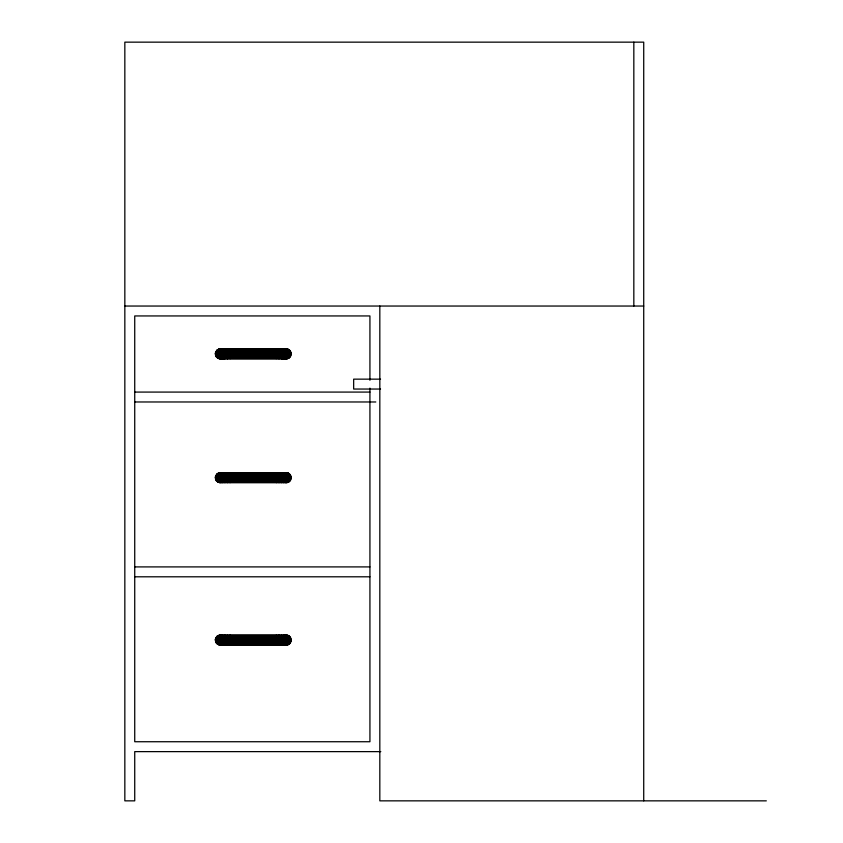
<?xml version="1.0" encoding="UTF-8"?>
<svg xmlns="http://www.w3.org/2000/svg" width="843" height="843" viewBox="0 0 843 843"><rect width="100%" height="100%" fill="white"/><g stroke="black" fill="none" stroke-linecap="round" stroke-linejoin="round"><path stroke-width="1.26" d="M276.156 349.497L276.283 348.939L276.219 358.623M230.287 644.452L230.16 645.011L230.097 635.127M276.156 473.334L276.283 472.765L276.346 482.649M215.292 353.386L217.083 350.035L219.749 348.939L286.694 348.939C292.479 349.223 292.479 358.528 286.694 358.812L219.749 358.812L216.398 357.021L215.292 353.386L291.151 353.386M215.292 477.222L217.083 473.871L219.749 472.765L286.694 472.765C292.479 473.06 292.479 482.365 286.694 482.649L219.749 482.649L216.398 480.858L215.292 477.222L291.151 477.222M215.292 639.584L217.083 636.233L219.749 635.127L286.694 635.127C292.479 635.422 292.479 644.726 286.694 645.011L219.749 645.011L216.398 643.22L215.292 639.584L291.151 639.584M230.223 358.623L230.097 348.939L230.287 349.497M278.264 349.497L278.748 348.939M278.264 473.334L278.748 472.765M228.179 644.452L227.694 645.011M280.087 349.497L281.014 348.939M280.087 473.334L281.014 472.765M226.367 644.452L225.429 645.011M227.441 348.939L226.282 353.386L227.441 358.812M279.001 358.812L280.161 354.366L279.001 348.939M227.441 472.765L226.282 477.222L227.441 482.649M279.001 482.649L280.161 478.192L279.001 472.765M227.441 635.127L226.282 639.584L227.441 645.011M279.001 645.011L280.161 640.554L279.001 635.127M281.646 349.497L282.963 348.939M281.646 473.334L282.963 472.765M224.807 644.452L223.479 645.011M282.837 349.497L284.46 348.939M282.837 473.334L284.46 472.765M223.606 644.452L221.983 645.011M283.596 349.497L285.398 348.939M283.596 473.334L285.398 472.765M222.858 644.452L221.045 645.011M283.87 349.497L285.724 348.939M283.87 473.334L285.724 472.765M222.573 644.452L220.718 645.011M224.933 348.939C221.804 350.783 221.804 356.968 224.933 358.812M281.509 358.812C284.639 356.968 284.639 350.783 281.509 348.939M224.933 472.765C221.804 474.62 221.804 480.795 224.933 482.649M281.509 482.649C284.639 480.795 284.639 474.62 281.509 472.765M224.933 635.127C221.804 636.981 221.804 643.156 224.933 645.011M281.509 645.011C284.639 643.156 284.639 636.981 281.509 635.127M222.784 348.939C218.506 350.066 218.506 357.685 222.784 358.812M223.479 358.812L224.164 358.623M283.659 358.812C287.948 357.685 287.948 350.066 283.659 348.939M222.784 472.765C218.506 473.892 218.506 481.522 222.784 482.649M283.659 482.649C287.948 481.522 287.948 473.892 283.659 472.765M222.784 635.127C218.506 636.254 218.506 643.883 222.784 645.011M283.659 645.011C287.948 643.883 287.948 636.254 283.659 635.127M221.14 348.939C216.008 349.571 216.008 358.18 221.14 358.812M221.983 358.812L222.815 358.623M285.313 358.812C290.445 358.18 290.445 349.571 285.313 348.939M221.14 472.765C216.008 473.408 216.008 482.017 221.14 482.649M285.313 482.649C290.445 482.017 290.445 473.408 285.313 472.765M221.14 635.127C216.008 635.77 216.008 644.379 221.14 645.011M285.313 645.011C290.445 644.379 290.445 635.77 285.313 635.127M220.097 348.939C214.449 349.287 214.449 358.465 220.097 358.812M221.045 358.812L221.972 358.623M286.346 358.812C292.005 358.465 292.005 349.287 286.346 348.939M220.097 472.765C214.449 473.123 214.449 482.291 220.097 482.649M286.346 482.649C292.005 482.291 292.005 473.123 286.346 472.765M220.097 635.127C214.449 635.485 214.449 644.653 220.097 645.011M286.346 645.011C292.005 644.653 292.005 635.485 286.346 635.127M220.718 358.812L221.677 358.623M124.838 306.041L643.725 306.041M218.79 349.128L287.653 349.128M217.894 349.497L288.548 349.497M217.083 350.035L289.36 350.035M216.398 350.73L290.045 350.73M215.861 351.542L290.593 351.542M215.481 352.437L290.961 352.437M215.292 354.366L291.151 354.366M215.481 355.314L290.961 355.314M215.861 356.22L290.593 356.22M216.398 357.021L290.045 357.021M217.083 357.717L289.36 357.717M217.894 358.254L288.548 358.254M218.79 358.623L287.653 358.623M380.551 379.15L353.66 379.15L353.66 389.044L380.551 389.044M134.732 392.079L369.929 392.079M134.732 401.974L375.799 401.974M218.79 472.955L287.653 472.955M217.894 473.334L288.548 473.334M217.083 473.871L289.36 473.871M216.398 474.556L290.045 474.556M215.861 475.368L290.593 475.368M215.481 476.274L290.961 476.274M215.292 478.192L291.151 478.192M215.481 479.151L290.961 479.151M215.861 480.046L290.593 480.046M216.398 480.858L290.045 480.858M217.083 481.543L289.36 481.543M217.894 482.091L288.548 482.091M218.79 482.459L287.653 482.459M134.732 566.907L369.929 566.907M134.732 576.802L369.929 576.802M218.79 635.316L287.653 635.316M217.894 635.696L288.548 635.696M217.083 636.233L289.36 636.233M216.398 636.918L290.045 636.918M215.861 637.73L290.593 637.73M215.481 638.636L290.961 638.636M215.292 640.554L291.151 640.554M215.481 641.512L290.961 641.512M215.861 642.408L290.593 642.408M216.398 643.22L290.045 643.22M217.083 643.904L289.36 643.904M217.894 644.452L288.548 644.452M218.79 644.821L287.653 644.821M380.804 751.629L134.732 751.629L134.732 800.85L124.838 800.85L124.838 42.15L643.725 42.15L643.725 800.85M766.319 800.85L379.824 800.85L379.824 306.041M284.765 358.623L285.724 358.812M220.718 348.939L222.573 349.497M220.718 472.765L222.573 473.334M285.724 645.011L283.87 644.452M284.47 358.623L285.398 358.812M221.045 348.939L222.858 349.497M221.045 472.765L222.858 473.334M285.398 645.011L283.596 644.452M283.627 358.623L284.46 358.812M221.983 348.939L223.606 349.497M221.983 472.765L223.606 473.334M284.46 645.011L282.837 644.452M282.279 358.623L282.963 358.812M223.479 348.939L224.807 349.497M223.479 472.765L224.807 473.334M282.963 645.011L281.646 644.452M225.429 348.939L226.367 349.497M225.429 472.765L226.367 473.334M281.014 645.011L280.087 644.452M227.694 348.939L228.179 349.497M227.694 472.765L228.179 473.334M278.748 645.011L278.264 644.452M230.097 482.649L230.097 472.765L230.287 473.334M276.346 635.127L276.346 645.011L276.156 644.452M633.831 42.15L633.831 306.041M369.929 380.267L369.929 315.946L134.732 315.946L134.732 741.735L369.929 741.735L369.929 388.138"/></g></svg>
